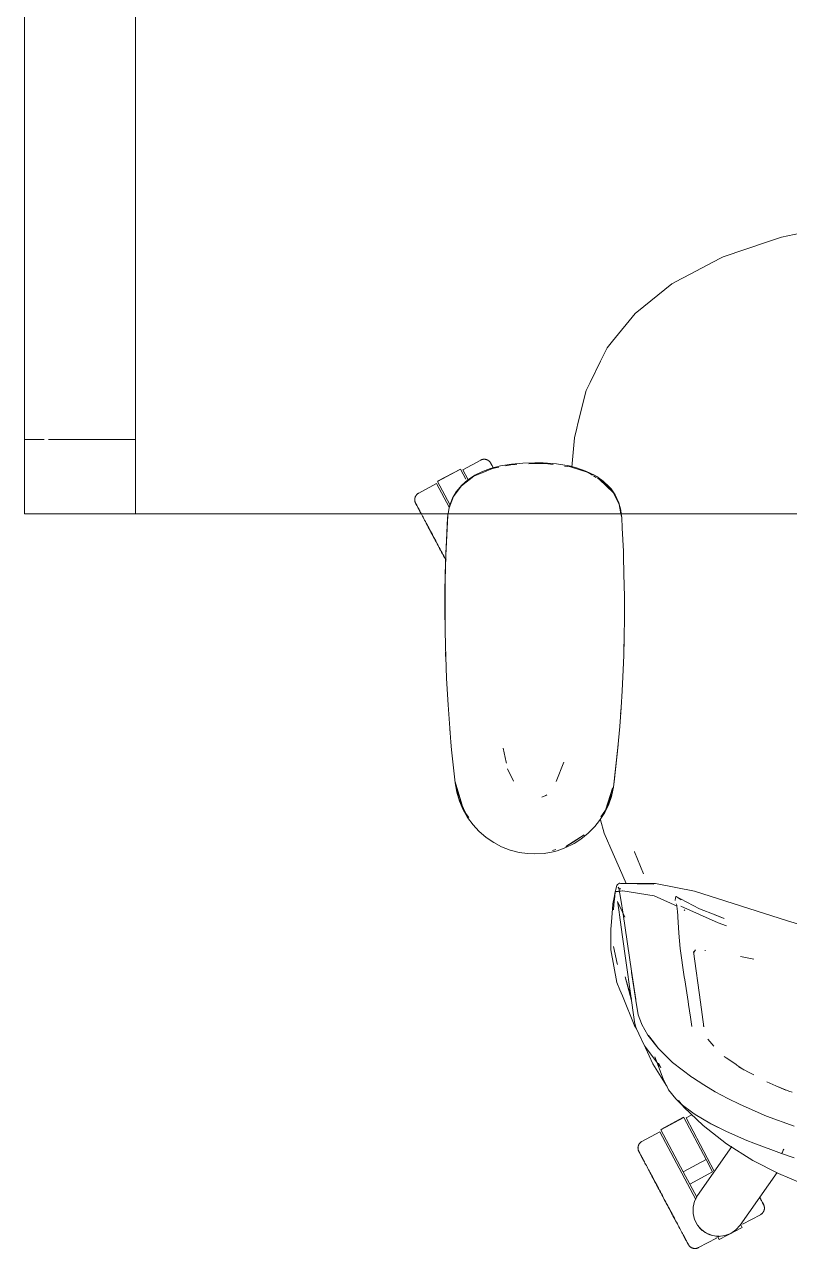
# Model space of a CAD drawing. Header units: millimetres. Extents: x 155927 to 295199, y -4084 to 97293.
# Drawn here: x 229114 to 229527, y 24887 to 25548 of the extents above; entities that cross this region are included whole.
import ezdxf

# ---------------------------------------------------------------- set-up
doc = ezdxf.new("R2010")
doc.units = ezdxf.units.MM
doc.header["$MEASUREMENT"] = 0
doc.layers.add('G-IMPT', color=8, linetype='CONTINUOUS', lineweight=9)
doc.layers.add('I-FURN', color=8, linetype='CONTINUOUS', lineweight=9)

msp = doc.modelspace()

# ---------------------------------------------------------------- linework, layer by layer
at = {"layer": 'G-IMPT'}
for p, q in [((229515.32, 25430.31), (229522.75, 25432.83)), ((229536.57, 25435.7), (229522.75, 25432.83)), ((229515.32, 25430.31), (229491.23, 25422.16)), ((229470.06, 25410.99), (229489.57, 25421.29)), ((229489.57, 25421.29), (229491.23, 25422.16)), ((229463.55, 25407.55), (229448.42, 25395.35)), ((229463.55, 25407.55), (229468.68, 25410.26)), ((229470.06, 25410.99), (229468.68, 25410.26)), ((229443.76, 25391.59), (229448.42, 25395.35)), ((229431.59, 25376.64), (229443.76, 25391.59)), ((229431.59, 25376.64), (229428.61, 25372.99)), ((229428.61, 25372.99), (229425.08, 25365.82)), ((229419.44, 25354.35), (229425.08, 25365.82)), ((229419.44, 25354.35), (229417.29, 25349.99)), ((229417.29, 25349.99), (229412.89, 25332.05)), ((229411.01, 25324.39), (229412.31, 25329.68)), ((229412.89, 25332.05), (229412.31, 25329.68)), ((229409.57, 25308.51), (229411.01, 25324.39)), ((229366.73, 25307.77), (229361.11, 25305.44)), ((229365.62, 25307.8), (229361.29, 25306.21)), ((229365.62, 25307.8), (229371.1, 25309.23)), ((229366.73, 25307.77), (229370.2, 25308.48)), ((229377.03, 25310.22), (229371.1, 25309.23)), ((229373.71, 25309.2), (229376.69, 25309.81)), ((229376.69, 25309.81), (229379.9, 25310.01)), ((229377.03, 25310.22), (229383.18, 25310.79)), ((229389.52, 25310.97), (229383.18, 25310.79)), ((229386.41, 25310.41), (229389.52, 25310.6)), ((229394.03, 25310.88), (229389.52, 25310.97)), ((229396.69, 25310.37), (229389.52, 25310.6)), ((229394.03, 25310.88), (229401.34, 25310.31)), ((229396.69, 25310.37), (229399.47, 25309.97)), ((229408.1, 25309.19), (229401.34, 25310.31)), ((229405.65, 25309.1), (229408.94, 25308.64)), ((229412.03, 25308.21), (229408.1, 25309.19)), ((229408.94, 25308.64), (229418.34, 25305.61)), ((229412.03, 25308.21), (229417.12, 25306.47)), ((229349.93, 25298.39), (229356.72, 25303.6)), ((229353.16, 25301.57), (229350.13, 25298.9)), ((229357.21, 25304.23), (229353.16, 25301.57)), ((229356.72, 25303.6), (229361.11, 25305.44)), ((229357.21, 25304.23), (229361.29, 25306.21)), ((229417.12, 25306.47), (229421.76, 25304.27)), ((229418.34, 25305.61), (229420.79, 25304.14)), ((229421.26, 25303.86), (229422.7, 25303)), ((229421.76, 25304.27), (229423.13, 25303.46)), ((229426.58, 25301.02), (229423.13, 25303.46)), ((229423.49, 25302.53), (229426.64, 25300.65)), ((229424.55, 25301.84), (229426.02, 25300.56)), ((229424.55, 25301.84), (229431.94, 25294.94)), ((229426.18, 25300.43), (229429.71, 25297.35)), ((229429.63, 25298.15), (229426.58, 25301.02)), ((229426.64, 25300.65), (229431.94, 25294.94)), ((229345.09, 25291.73), (229347.05, 25295.16)), ((229345.76, 25292.76), (229349.93, 25298.39)), ((229347.05, 25295.16), (229350.13, 25298.9)), ((229429.63, 25298.15), (229430.76, 25296.83)), ((229431.94, 25294.94), (229429.71, 25297.35)), ((229432.97, 25293.61), (229430.76, 25296.83)), ((229433.05, 25292.7), (229431.94, 25294.94)), ((229343.33, 25286.74), (229343.7, 25288.09)), ((229343.35, 25286.57), (229345.76, 25292.76)), ((229345.09, 25291.73), (229343.7, 25288.09)), ((229432.97, 25293.61), (229434.95, 25289.28)), ((229433.05, 25292.7), (229435.15, 25288.44)), ((229436.02, 25285.33), (229434.95, 25289.28)), ((229435.15, 25288.44), (229436.09, 25283.4)), ((229341.55, 25260.92), (229342.63, 25282.7)), ((229341.55, 25260.92), (229342.52, 25281.1)), ((229341.59, 25262.13), (229342.63, 25282.7)), ((229342.63, 25282.7), (229342.52, 25281.1)), ((229342.63, 25282.7), (229342.89, 25284.35)), ((229343.35, 25286.57), (229342.87, 25283.4)), ((229343.33, 25286.74), (229342.89, 25284.35)), ((229436.26, 25283.4), (229436.02, 25285.33)), ((229436.09, 25283.4), (229436.52, 25281.1)), ((229436.52, 25281.32), (229436.26, 25283.4)), ((229436.8, 25275.66), (229436.52, 25281.32)), ((229436.8, 25275.66), (229437.42, 25263.1)), ((229341.08, 25240.73), (229341.59, 25262.13)), ((229341.08, 25240.73), (229341.55, 25260.92)), ((229341.24, 25250.56), (229341.59, 25262.13)), ((229341.59, 25262.13), (229341.55, 25260.92)), ((229437.54, 25259.55), (229437.42, 25263.1)), ((229437.92, 25243.88), (229437.54, 25259.55)), ((229437.63, 25255.51), (229437.74, 25252.83)), ((229341.24, 25250.56), (229341.04, 25231.34)), ((229341.08, 25240.73), (229341.24, 25250.56)), ((229341.13, 25220.55), (229341.24, 25250.56)), ((229437.75, 25250.61), (229437.74, 25252.83)), ((229341.1, 25242.77), (229341.17, 25244.68)), ((229341.12, 25240.73), (229341.1, 25242.55)), ((229437.92, 25243.88), (229437.97, 25239.37)), ((229341.13, 25220.55), (229341.08, 25240.73)), ((229437.97, 25239.37), (229437.97, 25224.66)), ((229341.13, 25220.55), (229341.04, 25231.34)), ((229437.89, 25219.19), (229437.97, 25224.66)), ((229341.13, 25220.55), (229341.29, 25212.13)), ((229437.89, 25219.19), (229437.6, 25206.88)), ((229437.76, 25212.41), (229437.76, 25214.49)), ((229341.68, 25200.37), (229341.29, 25212.13)), ((229341.43, 25207.19), (229341.42, 25208.69)), ((229437.68, 25210.75), (229437.76, 25212.41)), ((229341.54, 25205.26), (229341.43, 25207.19)), ((229437.3, 25199), (229437.6, 25206.88)), ((229341.68, 25200.37), (229341.93, 25194.35)), ((229437.3, 25199), (229436.77, 25187.69)), ((229342.74, 25180.21), (229341.93, 25194.35)), ((229436.2, 25178.82), (229436.77, 25187.69)), ((229343.07, 25175.12), (229342.74, 25180.21)), ((229343.07, 25175.12), (229344.32, 25160.06)), ((229436.2, 25178.82), (229435.48, 25168.53)), ((229436.07, 25176.78), (229435.94, 25175.36)), ((229436.07, 25176.78), (229436.16, 25178.68)), ((229434.49, 25157.14), (229435.48, 25168.53)), ((229343.72, 25166.93), (229343.89, 25165.26)), ((229344.32, 25160.06), (229344.66, 25155.93)), ((229344.66, 25155.93), (229346.57, 25138.01)), ((229372.54, 25156.72), (229374.11, 25149.29)), ((229432.14, 25135.7), (229434.59, 25158.66)), ((229432.14, 25135.7), (229434.49, 25157.14)), ((229434.59, 25158.66), (229432.47, 25138.52)), ((229374.26, 25148.75), (229374.11, 25149.29)), ((229405.24, 25149.22), (229401.09, 25138.8)), ((229405.24, 25149.22), (229405.14, 25148.75)), ((229378.14, 25138.89), (229374.88, 25145.67)), ((229346.57, 25138.52), (229350.4, 25126.06)), ((229346.57, 25138.52), (229347.49, 25135.2)), ((229346.57, 25138.01), (229347.47, 25132.96)), ((229348.61, 25129.55), (229346.7, 25137.95)), ((229350.4, 25126.06), (229347.49, 25135.2)), ((229427.74, 25123.35), (229431.55, 25135.2)), ((229428.64, 25126.06), (229431.55, 25135.2)), ((229432.14, 25135.7), (229430.98, 25130.74)), ((229431.92, 25135.63), (229431.34, 25132.57)), ((229432.14, 25135.7), (229432.47, 25138.52)), ((229348.93, 25128.1), (229347.47, 25132.96)), ((229348.61, 25129.55), (229352.35, 25121.49)), ((229393.35, 25130.26), (229395.57, 25131.27)), ((229395.57, 25131.27), (229396.02, 25131.57)), ((229431.34, 25132.57), (229427.74, 25123.35)), ((229429.53, 25126.61), (229430.98, 25130.74)), ((229350.74, 25123.86), (229348.93, 25128.1)), ((229350.74, 25123.86), (229353.25, 25119.42)), ((229427.34, 25122.03), (229424.61, 25117.7)), ((229427.74, 25123.35), (229425.32, 25119.77)), ((229427.34, 25122.03), (229429.53, 25126.61)), ((229427.74, 25123.35), (229428.64, 25126.06)), ((229353.95, 25119.38), (229352.35, 25121.49)), ((229356.25, 25115.33), (229353.25, 25119.42)), ((229356.25, 25115.33), (229359.42, 25111.9)), ((229421.99, 25114.39), (229424.61, 25117.7)), ((229427.06, 25110.87), (229424.99, 25118.02)), ((229363.25, 25108.58), (229359.42, 25111.9)), ((229367.42, 25105.74), (229363.25, 25108.58)), ((229406.31, 25103.74), (229416.26, 25110.06)), ((229409.99, 25105.9), (229416.26, 25110.06)), ((229418.44, 25110.79), (229414.47, 25107.6)), ((229418.44, 25110.79), (229421.99, 25114.39)), ((229427.06, 25110.87), (229431.92, 25099.74)), ((229367.42, 25105.74), (229371.58, 25103.56)), ((229371.58, 25103.56), (229376.29, 25101.72)), ((229400.86, 25102.08), (229399.17, 25101.56)), ((229406.41, 25103.09), (229401.64, 25101.38)), ((229406.31, 25103.74), (229409.99, 25105.9)), ((229406.41, 25103.09), (229410.92, 25105.33)), ((229410.92, 25105.33), (229414.47, 25107.6)), ((229381.16, 25100.46), (229376.29, 25101.72)), ((229381.16, 25100.46), (229385.67, 25099.81)), ((229389.52, 25099.64), (229385.67, 25099.81)), ((229389.52, 25099.64), (229394.56, 25099.94)), ((229394.56, 25099.94), (229399.51, 25100.82)), ((229399.51, 25100.82), (229401.64, 25101.38)), ((229431.92, 25099.74), (229435.34, 25091.91)), ((229443.34, 25100.97), (229443.44, 25100.7)), ((229448.37, 25088.85), (229443.44, 25100.7)), ((229435.34, 25091.91), (229438.9, 25083.74)), ((229433.41, 25080.71), (229433.96, 25082.57)), ((229434.28, 25083.11), (229433.96, 25082.57)), ((229434.28, 25083.11), (229434.78, 25083.48)), ((229435.35, 25083.88), (229434.78, 25083.48)), ((229435.35, 25083.88), (229436.22, 25083.69)), ((229453.91, 25083.26), (229435.47, 25083.85)), ((229435.47, 25083.85), (229435.93, 25083.75)), ((229453.91, 25083.26), (229435.93, 25083.75)), ((229454.8, 25083.7), (229435.93, 25083.75)), ((229435.93, 25083.75), (229436.1, 25083.71)), ((229436.22, 25083.69), (229436.1, 25083.71)), ((229475.75, 25079.51), (229454.8, 25083.7)), ((229432.62, 25077.02), (229431.81, 25072.77)), ((229432.28, 25072.13), (229432.8, 25076.81)), ((229432.62, 25077.02), (229433.06, 25079.34)), ((229432.88, 25077.43), (229432.8, 25076.81)), ((229432.88, 25077.43), (229433.41, 25080.71)), ((229437.01, 25079.73), (229433.06, 25079.34)), ((229433.47, 25079.1), (229437.05, 25079.79)), ((229433.47, 25079.1), (229437.01, 25079.73)), ((229435, 25081.22), (229434.61, 25081.72)), ((229435.17, 25080.62), (229434.61, 25081.72)), ((229435.17, 25080.62), (229435, 25081.24)), ((229435, 25081.24), (229436.11, 25074.97)), ((229435.54, 25080.89), (229435, 25081.22)), ((229435.54, 25080.89), (229436.04, 25080.82)), ((229454.1, 25077.07), (229437.05, 25079.79)), ((229454.1, 25077.07), (229466.39, 25071.49)), ((229465.46, 25074.47), (229465.63, 25076)), ((229465.63, 25076), (229465.78, 25076.68)), ((229465.78, 25076.68), (229465.91, 25076.71)), ((229465.91, 25076.71), (229466.07, 25076.75)), ((229465.91, 25076.71), (229468.61, 25074.87)), ((229465.91, 25076.71), (229468.36, 25075.36)), ((229526, 25063.52), (229475.75, 25079.51)), ((229430.96, 25062.97), (229431.76, 25072.3)), ((229431.76, 25072.3), (229431.81, 25072.77)), ((229432.28, 25072.13), (229432.07, 25069.54)), ((229438.2, 25065.57), (229434.2, 25074)), ((229434.2, 25074), (229434.34, 25073.14)), ((229434.34, 25073.14), (229435.17, 25068.12)), ((229437.22, 25067.12), (229436.11, 25074.97)), ((229465.94, 25072.73), (229466.22, 25071.96)), ((229466.24, 25071.9), (229466.22, 25071.96)), ((229466.52, 25069.44), (229466.24, 25071.9)), ((229466.52, 25069.44), (229466.57, 25069.06)), ((229466.82, 25065.66), (229466.57, 25069.06)), ((229478.47, 25070.08), (229468.36, 25075.36)), ((229488.58, 25062.53), (229468.42, 25071.46)), ((229470.59, 25069.08), (229470.32, 25069.52)), ((229478.47, 25070.08), (229486.94, 25066.83)), ((229430.96, 25062.97), (229430.62, 25059.02)), ((229435.17, 25068.12), (229435.39, 25066.82)), ((229436.83, 25056.16), (229435.39, 25066.82)), ((229441.77, 25036.25), (229437.22, 25067.12)), ((229466.82, 25065.66), (229467.45, 25056.81)), ((229491.84, 25064.81), (229486.73, 25066.84)), ((229486.73, 25066.84), (229491.27, 25065.04)), ((229486.94, 25066.83), (229491.84, 25064.81)), ((229493.16, 25060.79), (229488.58, 25062.53)), ((229526, 25063.52), (229555.97, 25054.34)), ((229430.62, 25059.02), (229430.62, 25054.85)), ((229436.83, 25056.16), (229443.5, 25008.94)), ((229468.07, 25048.57), (229467.45, 25056.81)), ((229430.65, 25047.88), (229430.62, 25054.85)), ((229432.06, 25049.74), (229434.1, 25040.44)), ((229430.65, 25047.88), (229433.88, 25030.18)), ((229468.08, 25048.49), (229468.07, 25048.57)), ((229468.08, 25048.49), (229470.29, 25033.27)), ((229476.46, 25047.83), (229475.22, 25046.27)), ((229475.26, 25046.48), (229475.3, 25046.71)), ((229475.35, 25046.98), (229475.3, 25046.71)), ((229479.08, 25019.64), (229475.35, 25046.98)), ((229481.41, 25047.48), (229481.76, 25047.43)), ((229507.88, 25042.8), (229500.63, 25044.21)), ((229434.1, 25040.44), (229434.25, 25039.86)), ((229441.77, 25036.25), (229444.1, 25021.06)), ((229433.88, 25030.18), (229435.48, 25026.32)), ((229438.38, 25033.36), (229441.73, 25021.47)), ((229438.38, 25033.36), (229441.88, 25020.41)), ((229441.87, 25035.64), (229444.17, 25020.48)), ((229441.87, 25035.64), (229444.1, 25021.06)), ((229470.29, 25033.27), (229470.54, 25031.72)), ((229470.54, 25031.72), (229472.4, 25019.95)), ((229436.87, 25022.96), (229435.48, 25026.32)), ((229443.66, 25006.51), (229436.87, 25022.96)), ((229445.47, 25012.81), (229444.17, 25020.48)), ((229472.67, 25018.29), (229472.4, 25019.95)), ((229473.73, 25011.45), (229472.67, 25018.29)), ((229479.08, 25019.64), (229480.86, 25006.29)), ((229447.22, 25008.02), (229445.47, 25012.81)), ((229473.73, 25011.45), (229474.47, 25006.38)), ((229443.5, 25008.94), (229444.15, 25005.95)), ((229444.44, 25005.34), (229443.66, 25006.51)), ((229445.72, 25002.58), (229444.15, 25005.95)), ((229447.22, 25008.02), (229447.43, 25007.6)), ((229450.72, 25001.76), (229447.43, 25007.6)), ((229480.86, 25006.29), (229480.72, 25006.76)), ((229448.78, 24996.01), (229445.72, 25002.58)), ((229456.14, 24994.79), (229450.72, 25001.76)), ((229451.05, 25001.54), (229456.45, 24994.59)), ((229451.05, 25001.54), (229453.64, 24998.16)), ((229456.45, 24994.59), (229453.64, 24998.16)), ((229486.36, 24995.79), (229483.02, 24999.7)), ((229457.7, 24984.36), (229448.78, 24996.01)), ((229453.41, 24986.25), (229449.43, 24994.87)), ((229454.47, 24990.01), (229458.98, 24978.11)), ((229456.14, 24994.79), (229464.04, 24987.06)), ((229493, 24989.51), (229491.89, 24990.27)), ((229460.53, 24974.8), (229453.41, 24986.25)), ((229457.7, 24984.36), (229456.36, 24986.7)), ((229464.04, 24987.06), (229474.48, 24979.04)), ((229498.13, 24986.02), (229493, 24989.51)), ((229498.71, 24985.63), (229498.13, 24986.02)), ((229502.46, 24983.07), (229498.71, 24985.63)), ((229502.46, 24983.07), (229499.69, 24984.57)), ((229507.79, 24980.38), (229499.69, 24984.57)), ((229460.05, 24975.88), (229458.98, 24978.11)), ((229474.48, 24979.04), (229474.73, 24978.87)), ((229480.83, 24974.99), (229474.73, 24978.87)), ((229514.84, 24976.51), (229519.68, 24974.32)), ((229461.22, 24973.44), (229460.05, 24975.88)), ((229460.53, 24974.8), (229461.03, 24974.03)), ((229461.22, 24973.44), (229461.84, 24972.31)), ((229461.84, 24972.31), (229465.7, 24967.44)), ((229480.83, 24974.99), (229487.06, 24971.22)), ((229493.85, 24967.65), (229487.06, 24971.22)), ((229519.68, 24974.32), (229525.13, 24972.01)), ((229519.68, 24974.32), (229526.76, 24971.59)), ((229528.49, 24970.93), (229526.76, 24971.59)), ((229468.72, 24964.55), (229465.7, 24967.44)), ((229467.14, 24966.55), (229470.14, 24962.88)), ((229468.72, 24964.55), (229474.85, 24959.83)), ((229493.85, 24967.65), (229500.58, 24964.26)), ((229514.8, 24958.09), (229500.58, 24964.26)), ((229470.14, 24962.88), (229480.44, 24952.92)), ((229474.85, 24959.83), (229476.14, 24958.97)), ((229484.14, 24954.24), (229476.14, 24958.97)), ((229514.8, 24958.09), (229529.68, 24952.63)), ((229493.04, 24943.11), (229480.44, 24952.92)), ((229492.75, 24949.93), (229484.14, 24954.24)), ((229493.19, 24949.71), (229484.14, 24954.24)), ((229484.14, 24954.24), (229484.74, 24953.93)), ((229493.19, 24949.71), (229484.74, 24953.93)), ((229492.75, 24949.93), (229493.19, 24949.71)), ((229493.19, 24949.71), (229504.15, 24944.94)), ((229504.15, 24944.94), (229507.83, 24943.46)), ((229507.83, 24943.46), (229522.8, 24937.88)), ((229493.04, 24943.11), (229507.33, 24934.14)), ((229522.93, 24937.92), (229522.79, 24937.92)), ((229522.79, 24937.92), (229529.73, 24935.52)), ((229522.8, 24937.88), (229522.93, 24937.92)), ((229522.93, 24937.92), (229523.2, 24938.33)), ((229522.93, 24937.92), (229522.97, 24937.93)), ((229523.2, 24938.33), (229522.97, 24937.93)), ((229523.58, 24939.15), (229523.2, 24938.33)), ((229523.3, 24938.51), (229523.2, 24938.33)), ((229523.58, 24939.15), (229523.3, 24938.51)), ((229523.58, 24939.15), (229524, 24940.21)), ((229523.58, 24939.15), (229523.78, 24939.62)), ((229524, 24940.21), (229523.78, 24939.62)), ((229507.33, 24934.14), (229521.11, 24927.05)), ((229539.08, 24919.53), (229521.11, 24927.05))]:
    msp.add_line(p, q, dxfattribs=at)
at = {"layer": 'I-FURN'}
for p, q in [((229113.98, 25283.4), (229113.98, 26083.4)), ((229113.98, 26083.4), (229113.98, 25283.4)), ((229113.98, 25283.4), (229113.98, 26083.4)), ((229113.98, 26043.4), (229113.98, 25323.4)), ((229173.98, 25323.4), (229173.98, 26043.4)), ((229173.98, 25718.4), (229173.98, 25283.4)), ((229113.98, 25323.4), (229113.98, 25283.4)), ((229113.98, 25323.4), (229124.56, 25323.4)), ((229113.98, 25323.4), (229124.56, 25323.4)), ((229126.88, 25323.4), (229173.98, 25323.4)), ((229126.88, 25323.4), (229173.98, 25323.4)), ((229173.98, 25283.4), (229173.98, 25323.4)), ((229349.38, 25307.55), (229337.02, 25300.98)), ((229337.11, 25300.81), (229349.47, 25307.38)), ((229349.47, 25307.38), (229352.29, 25302.09)), ((229360.39, 25312.34), (229350.7, 25307.19)), ((229350.7, 25307.19), (229353.46, 25302)), ((229360.39, 25312.34), (229360.53, 25312.42)), ((229360.53, 25312.42), (229360.68, 25312.48)), ((229360.68, 25312.48), (229360.83, 25312.55)), ((229360.83, 25312.55), (229360.98, 25312.6)), ((229360.98, 25312.6), (229361.13, 25312.65)), ((229361.13, 25312.65), (229361.29, 25312.69)), ((229361.29, 25312.69), (229361.45, 25312.73)), ((229361.45, 25312.73), (229361.6, 25312.76)), ((229361.6, 25312.76), (229361.76, 25312.78)), ((229361.76, 25312.78), (229361.92, 25312.8)), ((229361.92, 25312.8), (229362.08, 25312.81)), ((229362.08, 25312.81), (229362.25, 25312.82)), ((229362.25, 25312.82), (229362.41, 25312.81)), ((229362.41, 25312.81), (229362.57, 25312.81)), ((229362.57, 25312.81), (229362.73, 25312.79)), ((229362.73, 25312.79), (229362.89, 25312.77)), ((229362.89, 25312.77), (229363.05, 25312.74)), ((229363.05, 25312.74), (229363.2, 25312.71)), ((229363.2, 25312.71), (229363.36, 25312.67)), ((229363.36, 25312.67), (229363.51, 25312.62)), ((229363.51, 25312.62), (229363.67, 25312.57)), ((229363.67, 25312.57), (229363.82, 25312.51)), ((229363.82, 25312.51), (229363.96, 25312.45)), ((229363.96, 25312.45), (229364.11, 25312.38)), ((229364.11, 25312.38), (229364.25, 25312.3)), ((229364.25, 25312.3), (229364.39, 25312.22)), ((229364.39, 25312.22), (229364.53, 25312.13)), ((229364.53, 25312.13), (229364.66, 25312.04)), ((229364.66, 25312.04), (229364.79, 25311.94)), ((229364.79, 25311.94), (229364.91, 25311.84)), ((229364.91, 25311.84), (229365.03, 25311.73)), ((229365.03, 25311.73), (229365.15, 25311.62)), ((229365.15, 25311.62), (229365.26, 25311.5)), ((229365.26, 25311.5), (229365.36, 25311.38)), ((229365.36, 25311.38), (229365.47, 25311.26)), ((229365.47, 25311.26), (229365.56, 25311.13)), ((229365.56, 25311.13), (229365.65, 25310.99)), ((229365.65, 25310.99), (229365.74, 25310.86)), ((229365.74, 25310.86), (229365.82, 25310.72)), ((229365.82, 25310.72), (229365.84, 25310.68)), ((229365.84, 25310.68), (229365.85, 25310.66)), ((229365.84, 25310.67), (229365.84, 25310.68)), ((229365.86, 25310.63), (229365.84, 25310.67)), ((229365.85, 25310.66), (229365.88, 25310.6)), ((229365.91, 25310.55), (229365.86, 25310.63)), ((229365.88, 25310.6), (229365.93, 25310.5)), ((229365.97, 25310.43), (229365.91, 25310.55)), ((229365.93, 25310.5), (229366.01, 25310.36)), ((229366.06, 25310.26), (229365.97, 25310.43)), ((229366.01, 25310.36), (229366.11, 25310.18)), ((229366.17, 25310.06), (229366.06, 25310.26)), ((229366.11, 25310.18), (229366.22, 25309.96)), ((229366.29, 25309.82), (229366.17, 25310.06)), ((229366.22, 25309.96), (229366.36, 25309.7)), ((229366.44, 25309.54), (229366.29, 25309.82)), ((229366.36, 25309.7), (229366.52, 25309.4)), ((229366.61, 25309.23), (229366.44, 25309.54)), ((229366.52, 25309.4), (229366.7, 25309.07)), ((229366.8, 25308.87), (229366.61, 25309.23)), ((229366.7, 25309.07), (229366.89, 25308.69)), ((229367.01, 25308.48), (229366.8, 25308.87)), ((229366.89, 25308.69), (229367.11, 25308.28)), ((229367.24, 25308.05), (229367.01, 25308.48)), ((229343.76, 25288.3), (229337.11, 25300.81)), ((229325.73, 25293.61), (229325.84, 25293.73)), ((229325.84, 25293.73), (229325.95, 25293.84)), ((229325.95, 25293.84), (229326.07, 25293.95)), ((229326.07, 25293.95), (229326.19, 25294.06)), ((229326.19, 25294.06), (229326.31, 25294.16)), ((229326.31, 25294.16), (229326.44, 25294.26)), ((229326.44, 25294.26), (229326.57, 25294.35)), ((229326.57, 25294.35), (229326.71, 25294.43)), ((229326.71, 25294.43), (229326.85, 25294.51)), ((229326.85, 25294.51), (229326.89, 25294.53)), ((229336.58, 25299.68), (229326.89, 25294.53)), ((229336.58, 25299.68), (229343.31, 25287.02)), ((229324.75, 25291.1), (229324.76, 25291.26)), ((229324.75, 25290.94), (229324.75, 25291.1)), ((229324.76, 25290.78), (229324.75, 25290.94)), ((229324.76, 25291.26), (229324.78, 25291.42)), ((229324.77, 25290.62), (229324.76, 25290.78)), ((229324.78, 25290.46), (229324.77, 25290.62)), ((229324.78, 25291.42), (229324.8, 25291.58)), ((229324.81, 25290.3), (229324.78, 25290.46)), ((229324.8, 25291.58), (229324.82, 25291.74)), ((229324.84, 25290.14), (229324.81, 25290.3)), ((229324.82, 25291.74), (229324.86, 25291.9)), ((229324.88, 25289.98), (229324.84, 25290.14)), ((229324.86, 25291.9), (229324.9, 25292.05)), ((229324.92, 25289.83), (229324.88, 25289.98)), ((229324.9, 25292.05), (229324.94, 25292.21)), ((229324.97, 25289.67), (229324.92, 25289.83)), ((229324.94, 25292.21), (229325, 25292.36)), ((229325.02, 25289.52), (229324.97, 25289.67)), ((229325, 25292.36), (229325.06, 25292.51)), ((229325.08, 25289.37), (229325.02, 25289.52)), ((229325.06, 25292.51), (229325.12, 25292.66)), ((229325.15, 25289.23), (229325.08, 25289.37)), ((229325.12, 25292.66), (229325.19, 25292.8)), ((229325.22, 25289.08), (229325.15, 25289.23)), ((229325.19, 25292.8), (229325.27, 25292.95)), ((229325.23, 25289.08), (229325.22, 25289.08)), ((229325.22, 25289.08), (229325.23, 25289.06)), ((229325.25, 25289.03), (229325.23, 25289.08)), ((229325.23, 25289.06), (229325.27, 25289)), ((229325.29, 25288.95), (229325.25, 25289.03)), ((229325.27, 25292.95), (229325.35, 25293.09)), ((229325.27, 25289), (229325.32, 25288.9)), ((229325.36, 25288.83), (229325.29, 25288.95)), ((229325.32, 25288.9), (229325.39, 25288.76)), ((229325.35, 25293.09), (229325.44, 25293.22)), ((229325.44, 25288.67), (229325.36, 25288.83)), ((229325.39, 25288.76), (229325.49, 25288.58)), ((229325.44, 25293.22), (229325.53, 25293.35)), ((229325.55, 25288.47), (229325.44, 25288.67)), ((229325.49, 25288.58), (229325.61, 25288.36)), ((229325.53, 25293.35), (229325.63, 25293.48)), ((229325.68, 25288.23), (229325.55, 25288.47)), ((229325.61, 25288.36), (229325.74, 25288.1)), ((229325.63, 25293.48), (229325.73, 25293.61)), ((229325.83, 25287.95), (229325.68, 25288.23)), ((229325.74, 25288.1), (229325.9, 25287.81)), ((229326, 25287.63), (229325.83, 25287.95)), ((229325.9, 25287.81), (229326.08, 25287.47)), ((229326.18, 25287.27), (229326, 25287.63)), ((229326.08, 25287.47), (229326.28, 25287.1)), ((229326.39, 25286.88), (229326.18, 25287.27)), ((229326.28, 25287.1), (229326.5, 25286.69)), ((229113.98, 25283.4), (229173.98, 25283.4)), ((229173.98, 25283.4), (229113.98, 25283.4)), ((229113.98, 25283.4), (230713.98, 25283.4)), ((230713.98, 25283.4), (229113.98, 25283.4)), ((229326.62, 25286.45), (229326.39, 25286.88)), ((229326.5, 25286.69), (229326.73, 25286.24)), ((229326.87, 25285.99), (229326.62, 25286.45)), ((229326.73, 25286.24), (229326.99, 25285.76)), ((229327.14, 25285.48), (229326.87, 25285.99)), ((229326.99, 25285.76), (229327.26, 25285.24)), ((229327.42, 25284.95), (229327.14, 25285.48)), ((229327.26, 25285.24), (229327.56, 25284.69)), ((229327.72, 25284.38), (229327.42, 25284.95)), ((229327.56, 25284.69), (229327.87, 25284.11)), ((229327.87, 25284.11), (229328.2, 25283.49)), ((229328.2, 25283.49), (229328.54, 25282.84)), ((229328.54, 25282.84), (229328.9, 25282.17)), ((229328.9, 25282.17), (229329.28, 25281.46)), ((229329.28, 25281.46), (229329.67, 25280.72)), ((229329.67, 25280.72), (229330.07, 25279.96)), ((229330.07, 25279.96), (229330.49, 25279.17)), ((229330.49, 25279.17), (229330.92, 25278.36)), ((229330.92, 25278.36), (229331.37, 25277.53)), ((229331.61, 25277.07), (229331.16, 25277.91)), ((229331.37, 25277.53), (229331.82, 25276.67)), ((229332.07, 25276.2), (229331.61, 25277.07)), ((229331.82, 25276.67), (229332.29, 25275.79)), ((229332.55, 25275.31), (229332.07, 25276.2)), ((229332.29, 25275.79), (229332.77, 25274.9)), ((229333.03, 25274.41), (229332.55, 25275.31)), ((229332.77, 25274.9), (229333.25, 25273.98)), ((229333.52, 25273.48), (229333.03, 25274.41)), ((229333.25, 25273.98), (229333.75, 25273.05)), ((229334.02, 25272.55), (229333.52, 25273.48)), ((229333.75, 25273.05), (229334.25, 25272.11)), ((229334.52, 25271.59), (229334.02, 25272.55)), ((229334.25, 25272.11), (229334.76, 25271.15)), ((229335.03, 25270.63), (229334.52, 25271.59)), ((229334.76, 25271.15), (229335.27, 25270.18)), ((229335.55, 25269.66), (229335.03, 25270.63)), ((229335.27, 25270.18), (229335.79, 25269.2)), ((229336.07, 25268.67), (229335.55, 25269.66)), ((229335.79, 25269.2), (229336.32, 25268.22)), ((229336.6, 25267.68), (229336.07, 25268.67)), ((229336.32, 25268.22), (229336.85, 25267.22)), ((229337.13, 25266.68), (229336.6, 25267.68)), ((229336.85, 25267.22), (229337.38, 25266.22)), ((229337.66, 25265.68), (229337.13, 25266.68)), ((229337.38, 25266.22), (229337.91, 25265.22)), ((229338.2, 25264.68), (229337.66, 25265.68)), ((229337.91, 25265.22), (229338.44, 25264.22)), ((229338.73, 25263.67), (229338.2, 25264.68)), ((229338.44, 25264.22), (229338.98, 25263.21)), ((229339.27, 25262.67), (229338.73, 25263.67)), ((229338.98, 25263.21), (229339.51, 25262.21)), ((229339.8, 25261.67), (229339.27, 25262.67)), ((229339.51, 25262.21), (229340.05, 25261.21)), ((229340.33, 25260.67), (229339.8, 25261.67)), ((229340.05, 25261.21), (229340.58, 25260.21)), ((229340.86, 25259.67), (229340.33, 25260.67)), ((229340.58, 25260.21), (229341.1, 25259.22)), ((229341.39, 25258.69), (229340.86, 25259.67)), ((229341.1, 25259.22), (229341.63, 25258.23)), ((229469.94, 24957.42), (229457.58, 24950.85)), ((229457.67, 24950.68), (229470.03, 24957.25)), ((229470.03, 24957.25), (229482.11, 24934.54)), ((229474.42, 24958.74), (229471.26, 24957.06)), ((229471.26, 24957.06), (229486.52, 24928.37)), ((229469.74, 24927.97), (229457.67, 24950.68)), ((229446.09, 24943.22), (229446.19, 24943.35)), ((229446.19, 24943.35), (229446.29, 24943.48)), ((229446.29, 24943.48), (229446.4, 24943.6)), ((229446.4, 24943.6), (229446.51, 24943.71)), ((229446.51, 24943.71), (229446.62, 24943.82)), ((229446.62, 24943.82), (229446.75, 24943.93)), ((229446.75, 24943.93), (229446.87, 24944.03)), ((229446.87, 24944.03), (229447, 24944.13)), ((229447, 24944.13), (229447.13, 24944.22)), ((229447.13, 24944.22), (229447.27, 24944.3)), ((229447.27, 24944.3), (229447.41, 24944.38)), ((229447.41, 24944.38), (229447.45, 24944.4)), ((229457.13, 24949.55), (229447.45, 24944.4)), ((229457.13, 24949.55), (229476.6, 24912.95)), ((229445.31, 24940.97), (229445.32, 24941.13)), ((229445.31, 24940.81), (229445.31, 24940.97)), ((229445.32, 24940.65), (229445.31, 24940.81)), ((229445.32, 24941.13), (229445.34, 24941.29)), ((229445.33, 24940.49), (229445.32, 24940.65)), ((229445.34, 24940.33), (229445.33, 24940.49)), ((229445.34, 24941.29), (229445.36, 24941.45)), ((229445.37, 24940.17), (229445.34, 24940.33)), ((229445.36, 24941.45), (229445.38, 24941.61)), ((229445.4, 24940.01), (229445.37, 24940.17)), ((229445.38, 24941.61), (229445.42, 24941.77)), ((229445.43, 24939.85), (229445.4, 24940.01)), ((229445.42, 24941.77), (229445.46, 24941.92)), ((229445.48, 24939.7), (229445.43, 24939.85)), ((229445.46, 24941.92), (229445.5, 24942.08)), ((229445.53, 24939.54), (229445.48, 24939.7)), ((229445.5, 24942.08), (229445.56, 24942.23)), ((229445.58, 24939.39), (229445.53, 24939.54)), ((229445.56, 24942.23), (229445.62, 24942.38)), ((229445.64, 24939.24), (229445.58, 24939.39)), ((229445.62, 24942.38), (229445.68, 24942.53)), ((229445.71, 24939.1), (229445.64, 24939.24)), ((229445.68, 24942.53), (229445.75, 24942.67)), ((229445.78, 24938.95), (229445.71, 24939.1)), ((229445.75, 24942.67), (229445.83, 24942.82)), ((229445.79, 24938.95), (229445.78, 24938.95)), ((229445.78, 24938.95), (229445.79, 24938.93)), ((229445.81, 24938.9), (229445.79, 24938.95)), ((229445.79, 24938.93), (229445.83, 24938.87)), ((229445.85, 24938.82), (229445.81, 24938.9)), ((229445.83, 24942.82), (229445.91, 24942.96)), ((229445.83, 24938.87), (229445.88, 24938.77)), ((229445.92, 24938.7), (229445.85, 24938.82)), ((229445.88, 24938.77), (229445.95, 24938.63)), ((229445.91, 24942.96), (229445.99, 24943.09)), ((229446, 24938.54), (229445.92, 24938.7)), ((229445.95, 24938.63), (229446.05, 24938.45)), ((229445.99, 24943.09), (229446.09, 24943.22)), ((229446.11, 24938.34), (229446, 24938.54)), ((229446.05, 24938.45), (229446.17, 24938.23)), ((229446.24, 24938.1), (229446.11, 24938.34)), ((229446.17, 24938.23), (229446.3, 24937.97)), ((229446.39, 24937.82), (229446.24, 24938.1)), ((229446.3, 24937.97), (229446.46, 24937.68)), ((229446.55, 24937.5), (229446.39, 24937.82)), ((229446.46, 24937.68), (229446.64, 24937.34)), ((229446.74, 24937.14), (229446.55, 24937.5)), ((229446.64, 24937.34), (229446.84, 24936.97)), ((229446.95, 24936.75), (229446.74, 24937.14)), ((229446.84, 24936.97), (229447.06, 24936.56)), ((229447.18, 24936.32), (229446.95, 24936.75)), ((229477.49, 24915.13), (229496, 24941.56)), ((229447.06, 24936.56), (229447.29, 24936.11)), ((229447.43, 24935.86), (229447.18, 24936.32)), ((229447.29, 24936.11), (229447.55, 24935.63)), ((229447.7, 24935.35), (229447.43, 24935.86)), ((229447.55, 24935.63), (229447.82, 24935.11)), ((229447.98, 24934.82), (229447.7, 24935.35)), ((229447.82, 24935.11), (229448.12, 24934.56)), ((229448.28, 24934.25), (229447.98, 24934.82)), ((229448.12, 24934.56), (229448.43, 24933.98)), ((229448.43, 24933.98), (229448.76, 24933.36)), ((229448.76, 24933.36), (229449.1, 24932.71)), ((229449.1, 24932.71), (229449.46, 24932.04)), ((229449.46, 24932.04), (229449.84, 24931.33)), ((229449.84, 24931.33), (229450.23, 24930.59)), ((229450.23, 24930.59), (229450.63, 24929.83)), ((229469.74, 24927.97), (229482.11, 24934.54)), ((229482.11, 24934.54), (229485.64, 24927.9)), ((229450.63, 24929.83), (229451.05, 24929.04)), ((229451.05, 24929.04), (229451.48, 24928.23)), ((229451.48, 24928.23), (229451.93, 24927.4)), ((229452.17, 24926.94), (229451.72, 24927.78)), ((229451.93, 24927.4), (229452.38, 24926.54)), ((229452.63, 24926.07), (229452.17, 24926.94)), ((229452.38, 24926.54), (229452.85, 24925.66)), ((229453.1, 24925.18), (229452.63, 24926.07)), ((229452.85, 24925.66), (229453.32, 24924.77)), ((229453.59, 24924.28), (229453.1, 24925.18)), ((229453.32, 24924.77), (229453.81, 24923.85)), ((229454.08, 24923.35), (229453.59, 24924.28)), ((229453.81, 24923.85), (229454.3, 24922.92)), ((229473.28, 24921.33), (229469.74, 24927.97)), ((229473.28, 24921.33), (229485.64, 24927.9)), ((229520.43, 24927.67), (229500.42, 24899.08)), ((229454.58, 24922.42), (229454.08, 24923.35)), ((229454.3, 24922.92), (229454.81, 24921.98)), ((229455.08, 24921.46), (229454.58, 24922.42)), ((229454.81, 24921.98), (229455.32, 24921.02)), ((229455.59, 24920.5), (229455.08, 24921.46)), ((229455.32, 24921.02), (229455.83, 24920.05)), ((229456.11, 24919.53), (229455.59, 24920.5)), ((229455.83, 24920.05), (229456.35, 24919.07)), ((229456.63, 24918.54), (229456.11, 24919.53)), ((229456.35, 24919.07), (229456.88, 24918.09)), ((229457.16, 24917.55), (229456.63, 24918.54)), ((229456.88, 24918.09), (229457.4, 24917.09)), ((229457.69, 24916.55), (229457.16, 24917.55)), ((229457.4, 24917.09), (229457.94, 24916.09)), ((229477.03, 24914.27), (229473.28, 24921.33)), ((229458.22, 24915.55), (229457.69, 24916.55)), ((229457.94, 24916.09), (229458.47, 24915.09)), ((229458.76, 24914.55), (229458.22, 24915.55)), ((229458.47, 24915.09), (229459, 24914.09)), ((229459.29, 24913.54), (229458.76, 24914.55)), ((229459, 24914.09), (229459.54, 24913.08)), ((229459.83, 24912.54), (229459.29, 24913.54)), ((229459.54, 24913.08), (229460.07, 24912.08)), ((229460.36, 24911.54), (229459.83, 24912.54)), ((229460.07, 24912.08), (229460.6, 24911.08)), ((229460.89, 24910.54), (229460.36, 24911.54)), ((229460.6, 24911.08), (229461.13, 24910.08)), ((229461.42, 24909.54), (229460.89, 24910.54)), ((229475.07, 24908.89), (229475.9, 24912.16)), ((229475.9, 24912.16), (229477.49, 24915.13)), ((229510.93, 24914.41), (229511.22, 24913.87)), ((229511.36, 24913.6), (229511.09, 24914.11)), ((229511.22, 24913.87), (229511.48, 24913.37)), ((229511.62, 24913.11), (229511.36, 24913.6)), ((229511.48, 24913.37), (229511.73, 24912.9)), ((229511.86, 24912.67), (229511.62, 24913.11)), ((229511.73, 24912.9), (229511.96, 24912.47)), ((229512.07, 24912.26), (229511.86, 24912.67)), ((229511.96, 24912.47), (229512.17, 24912.08)), ((229512.27, 24911.88), (229512.07, 24912.26)), ((229512.17, 24912.08), (229512.36, 24911.73)), ((229512.45, 24911.55), (229512.27, 24911.88)), ((229512.36, 24911.73), (229512.53, 24911.41)), ((229512.61, 24911.25), (229512.45, 24911.55)), ((229512.53, 24911.41), (229512.67, 24911.13)), ((229512.75, 24910.99), (229512.61, 24911.25)), ((229512.67, 24911.13), (229512.8, 24910.89)), ((229512.86, 24910.77), (229512.75, 24910.99)), ((229512.8, 24910.89), (229512.91, 24910.69)), ((229512.96, 24910.59), (229512.86, 24910.77)), ((229512.91, 24910.69), (229513, 24910.53)), ((229513.03, 24910.45), (229512.96, 24910.59)), ((229513, 24910.53), (229513.06, 24910.4)), ((229513.09, 24910.35), (229513.03, 24910.45)), ((229513.06, 24910.4), (229513.1, 24910.32)), ((229513.12, 24910.29), (229513.09, 24910.35)), ((229513.1, 24910.32), (229513.13, 24910.28)), ((229513.13, 24910.27), (229513.12, 24910.29)), ((229513.13, 24910.28), (229513.13, 24910.27)), ((229513.13, 24910.27), (229513.2, 24910.13)), ((229461.13, 24910.08), (229461.66, 24909.09)), ((229461.94, 24908.56), (229461.42, 24909.54)), ((229461.66, 24909.09), (229462.18, 24908.1)), ((229462.47, 24907.58), (229461.94, 24908.56)), ((229462.18, 24908.1), (229462.7, 24907.13)), ((229462.98, 24906.61), (229462.47, 24907.58)), ((229462.7, 24907.13), (229463.22, 24906.17)), ((229463.49, 24905.65), (229462.98, 24906.61)), ((229463.22, 24906.17), (229463.72, 24905.21)), ((229463.99, 24904.71), (229463.49, 24905.65)), ((229463.72, 24905.21), (229464.22, 24904.28)), ((229464.49, 24903.78), (229463.99, 24904.71)), ((229464.22, 24904.28), (229464.71, 24903.35)), ((229464.97, 24902.86), (229464.49, 24903.78)), ((229475.05, 24905.51), (229475.07, 24908.89)), ((229475.84, 24902.23), (229475.05, 24905.51)), ((229501.78, 24899.67), (229511.46, 24904.82)), ((229511.5, 24904.84), (229511.46, 24904.82)), ((229511.64, 24904.92), (229511.5, 24904.84)), ((229511.78, 24905.01), (229511.64, 24904.92)), ((229511.91, 24905.1), (229511.78, 24905.01)), ((229512.04, 24905.2), (229511.91, 24905.1)), ((229512.17, 24905.3), (229512.04, 24905.2)), ((229512.29, 24905.4), (229512.17, 24905.3)), ((229512.4, 24905.51), (229512.29, 24905.4)), ((229512.52, 24905.63), (229512.4, 24905.51)), ((229512.62, 24905.75), (229512.52, 24905.63)), ((229512.73, 24905.87), (229512.62, 24905.75)), ((229512.82, 24906), (229512.73, 24905.87)), ((229512.92, 24906.13), (229512.82, 24906)), ((229513, 24906.27), (229512.92, 24906.13)), ((229513.09, 24906.41), (229513, 24906.27)), ((229513.16, 24906.55), (229513.09, 24906.41)), ((229513.23, 24906.7), (229513.16, 24906.55)), ((229513.2, 24910.13), (229513.27, 24909.98)), ((229513.3, 24906.84), (229513.23, 24906.7)), ((229513.27, 24909.98), (229513.33, 24909.83)), ((229513.36, 24906.99), (229513.3, 24906.84)), ((229513.33, 24909.83), (229513.39, 24909.68)), ((229513.41, 24907.15), (229513.36, 24906.99)), ((229513.39, 24909.68), (229513.43, 24909.53)), ((229513.45, 24907.3), (229513.41, 24907.15)), ((229513.43, 24909.53), (229513.48, 24909.37)), ((229513.49, 24907.46), (229513.45, 24907.3)), ((229513.48, 24909.37), (229513.51, 24909.22)), ((229513.53, 24907.62), (229513.49, 24907.46)), ((229513.51, 24909.22), (229513.54, 24909.06)), ((229513.56, 24907.77), (229513.53, 24907.62)), ((229513.54, 24909.06), (229513.57, 24908.9)), ((229513.58, 24907.93), (229513.56, 24907.77)), ((229513.57, 24908.9), (229513.59, 24908.74)), ((229513.59, 24908.09), (229513.58, 24907.93)), ((229513.59, 24908.74), (229513.6, 24908.58)), ((229513.6, 24908.26), (229513.59, 24908.09)), ((229513.6, 24908.58), (229513.6, 24908.42)), ((229513.6, 24908.42), (229513.6, 24908.26)), ((229464.71, 24903.35), (229465.19, 24902.45)), ((229465.19, 24902.45), (229465.66, 24901.56)), ((229465.66, 24901.56), (229466.13, 24900.69)), ((229466.13, 24900.69), (229466.58, 24899.85)), ((229466.58, 24899.85), (229467.01, 24899.02)), ((229467.01, 24899.02), (229467.44, 24898.22)), ((229467.44, 24898.22), (229467.85, 24897.44)), ((229467.85, 24897.44), (229468.25, 24896.7)), ((229477.38, 24899.24), (229475.84, 24902.23)), ((229479.6, 24896.7), (229477.38, 24899.24)), ((229478.28, 24898.05), (229478.74, 24897.53)), ((229478.74, 24897.53), (229481.53, 24895.24)), ((229489.21, 24891.35), (229501.58, 24897.92)), ((229500.42, 24899.08), (229498.16, 24896.57)), ((229500.88, 24899.23), (229500.83, 24899.32)), ((229500.83, 24899.32), (229501.58, 24897.92)), ((229468.25, 24896.7), (229468.64, 24895.97)), ((229468.64, 24895.97), (229469, 24895.28)), ((229469, 24895.28), (229469.36, 24894.61)), ((229469.36, 24894.61), (229469.69, 24893.98)), ((229469.69, 24893.98), (229470.01, 24893.38)), ((229470.18, 24893.07), (229469.87, 24893.65)), ((229470.01, 24893.38), (229470.32, 24892.81)), ((229470.47, 24892.52), (229470.18, 24893.07)), ((229470.32, 24892.81), (229470.6, 24892.28)), ((229470.75, 24892), (229470.47, 24892.52)), ((229470.6, 24892.28), (229470.87, 24891.77)), ((229471, 24891.52), (229470.75, 24892)), ((229470.87, 24891.77), (229471.12, 24891.31)), ((229471.24, 24891.07), (229471, 24891.52)), ((229471.12, 24891.31), (229471.34, 24890.88)), ((229471.46, 24890.66), (229471.24, 24891.07)), ((229471.34, 24890.88), (229471.55, 24890.49)), ((229471.66, 24890.29), (229471.46, 24890.66)), ((229471.55, 24890.49), (229471.74, 24890.13)), ((229477.96, 24887.01), (229487.65, 24892.16)), ((229482.37, 24894.76), (229479.6, 24896.7)), ((229485.51, 24893.54), (229482.37, 24894.76)), ((229488.86, 24893.11), (229485.51, 24893.54)), ((229487.45, 24892.54), (229487.65, 24892.16)), ((229489.23, 24893.15), (229488.47, 24892.74)), ((229489.21, 24891.35), (229488.47, 24892.74)), ((229488.47, 24892.74), (229488.52, 24892.66)), ((229492.21, 24893.5), (229488.86, 24893.11)), ((229495.37, 24894.67), (229492.21, 24893.5)), ((229498.16, 24896.57), (229495.37, 24894.67)), ((229471.84, 24889.95), (229471.66, 24890.29)), ((229471.74, 24890.13), (229471.91, 24889.81)), ((229471.99, 24889.66), (229471.84, 24889.95)), ((229471.91, 24889.81), (229472.06, 24889.53)), ((229472.13, 24889.4), (229471.99, 24889.66)), ((229472.06, 24889.53), (229472.19, 24889.29)), ((229472.25, 24889.18), (229472.13, 24889.4)), ((229472.19, 24889.29), (229472.29, 24889.09)), ((229472.34, 24889), (229472.25, 24889.18)), ((229472.29, 24889.09), (229472.38, 24888.93)), ((229472.42, 24888.86), (229472.34, 24889)), ((229472.38, 24888.93), (229472.44, 24888.81)), ((229472.47, 24888.76), (229472.42, 24888.86)), ((229472.44, 24888.81), (229472.49, 24888.73)), ((229472.5, 24888.7), (229472.47, 24888.76)), ((229472.49, 24888.73), (229472.51, 24888.68)), ((229472.51, 24888.68), (229472.5, 24888.7)), ((229472.53, 24888.64), (229472.51, 24888.68)), ((229472.51, 24888.68), (229472.51, 24888.68)), ((229472.61, 24888.5), (229472.53, 24888.64)), ((229472.7, 24888.36), (229472.61, 24888.5)), ((229472.79, 24888.23), (229472.7, 24888.36)), ((229472.89, 24888.1), (229472.79, 24888.23)), ((229472.99, 24887.98), (229472.89, 24888.1)), ((229473.09, 24887.85), (229472.99, 24887.98)), ((229473.21, 24887.74), (229473.09, 24887.85)), ((229473.32, 24887.62), (229473.21, 24887.74)), ((229473.44, 24887.52), (229473.32, 24887.62)), ((229473.57, 24887.41), (229473.44, 24887.52)), ((229473.69, 24887.32), (229473.57, 24887.41)), ((229473.83, 24887.22), (229473.69, 24887.32)), ((229473.96, 24887.14), (229473.83, 24887.22)), ((229474.1, 24887.06), (229473.96, 24887.14)), ((229474.24, 24886.98), (229474.1, 24887.06)), ((229474.39, 24886.91), (229474.24, 24886.98)), ((229474.54, 24886.84), (229474.39, 24886.91)), ((229474.69, 24886.79), (229474.54, 24886.84)), ((229474.84, 24886.73), (229474.69, 24886.79)), ((229474.99, 24886.69), (229474.84, 24886.73)), ((229475.15, 24886.65), (229474.99, 24886.69)), ((229475.31, 24886.61), (229475.15, 24886.65)), ((229475.46, 24886.59), (229475.31, 24886.61)), ((229475.62, 24886.56), (229475.46, 24886.59)), ((229475.79, 24886.55), (229475.62, 24886.56)), ((229475.95, 24886.54), (229475.79, 24886.55)), ((229476.11, 24886.54), (229475.95, 24886.54)), ((229476.27, 24886.54), (229476.11, 24886.54)), ((229476.43, 24886.56), (229476.27, 24886.54)), ((229476.59, 24886.57), (229476.43, 24886.56)), ((229476.75, 24886.6), (229476.59, 24886.57)), ((229476.91, 24886.63), (229476.75, 24886.6)), ((229477.06, 24886.66), (229476.91, 24886.63)), ((229477.22, 24886.71), (229477.06, 24886.66)), ((229477.37, 24886.76), (229477.22, 24886.71)), ((229477.52, 24886.81), (229477.37, 24886.76)), ((229477.67, 24886.87), (229477.52, 24886.81)), ((229477.82, 24886.94), (229477.67, 24886.87)), ((229477.96, 24887.01), (229477.82, 24886.94))]:
    msp.add_line(p, q, dxfattribs=at)
for points in [[(229480.32, 24896.08), (229479.9, 24896.41), (229479.47, 24896.75), (229479.08, 24897.18)], [(229489.23, 24893.15), (229489, 24893.14), (229488.46, 24893.14), (229487.79, 24893.18), (229487.42, 24893.21)]]:
    msp.add_open_spline(points, degree=3, dxfattribs=at)
msp.add_open_spline([(229484.81, 24893.74), (229484.34, 24893.89), (229483.71, 24894.11), (229483.08, 24894.41), (229482.92, 24894.48)], degree=3, knots=[-0.6, -0.6, -0.6, -0.6, -0.5, -0.4680239, -0.4680239, -0.4680239, -0.4680239], dxfattribs=at)

doc.saveas('drawing.dxf')
